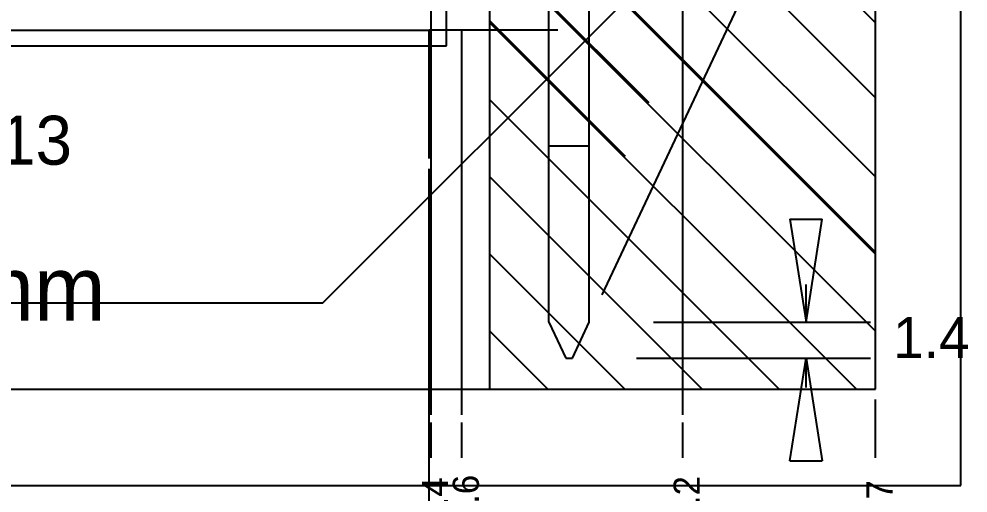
# Model space of a CAD drawing. Extents: x 28 to 300, y 18 to 330.
# Drawn here: x 232.68 to 269.58, y 79.15 to 97.59 of the extents above; entities that cross this region are included whole.
import ezdxf

# ---------------------------------------------------------------- set-up
doc = ezdxf.new("R2010")
doc.units = 0
for name, color, linetype in [('DRILLDRAWING', 1, 'CONTINUOUS'), ('INTERNALPLANE1', 76, 'CONTINUOUS'), ('INTERNALPLANE6', 136, 'CONTINUOUS'), ('MECHANICAL1', 6, 'CONTINUOUS'), ('MECHANICAL10', 56, 'CONTINUOUS'), ('MECHANICAL5', 56, 'CONTINUOUS'), ('MECHANICAL8', 56, 'CONTINUOUS'), ('MECHANICAL9', 56, 'CONTINUOUS')]:
    doc.layers.add(name, color=color, linetype=linetype)

msp = doc.modelspace()

# ---------------------------------------------------------------- linework, layer by layer
at = {"layer": 'DRILLDRAWING'}
msp.add_line((248.625, 76.581), (248.625, 91.756), dxfattribs=at)
at = {"layer": 'INTERNALPLANE1'}
for p, q in [((248.7, 97.15), (248.7, 195.549)), ((156.5, 97.15), (248.7, 97.15))]:
    msp.add_line(p, q, dxfattribs=at)
at = {"layer": 'INTERNALPLANE6'}
for p, q in [((248.7, 97.15), (248.7, 195.549)), ((156.5, 97.15), (248.7, 97.15))]:
    msp.add_line(p, q, dxfattribs=at)
at = {"layer": 'MECHANICAL1'}
for p, q in [((248.7, 97.15), (248.7, 195.549)), ((156.5, 97.15), (248.676, 97.15))]:
    msp.add_line(p, q, dxfattribs=at)
at = {"layer": 'MECHANICAL10'}
for p, q in [((269.3, 79.444), (269.3, 330.444)), ((154.9, 79.444), (269.3, 79.444))]:
    msp.add_line(p, q, dxfattribs=at)
at = {"layer": 'MECHANICAL5'}
for p, q in [((248.625, 97.162), (253.625, 97.162)), ((248.625, 92.162), (248.625, 97.162))]:
    msp.add_line(p, q, dxfattribs=at)
at = {"layer": 'MECHANICAL8'}
for p, q in [((253.277, 85.8), (253.277, 195.55)), ((254.852, 85.8), (254.852, 195.55)), ((255.352, 86.862), (264.516, 106.337)), ((253.277, 92.652), (254.852, 92.652)), ((262.654, 89.8), (263.279, 85.8)), ((262.654, 89.8), (263.904, 89.8)), ((262.654, 89.8), (263.279, 85.8)), ((262.654, 89.8), (263.904, 89.8)), ((263.279, 85.8), (263.904, 89.8)), ((263.279, 85.8), (263.904, 89.8)), ((263.279, 85.8), (263.279, 87.254)), ((263.279, 85.8), (263.279, 87.254)), ((253.277, 85.8), (253.936, 84.4)), ((254.193, 84.4), (254.852, 85.8)), ((257.352, 85.8), (265.779, 85.8)), ((257.352, 85.8), (265.779, 85.8)), ((253.936, 84.4), (254.193, 84.4)), ((256.692, 84.397), (265.779, 84.397)), ((256.692, 84.397), (265.779, 84.397)), ((262.654, 80.397), (263.279, 84.397)), ((262.654, 80.397), (263.279, 84.397)), ((263.279, 84.397), (263.904, 80.397)), ((263.279, 83.253), (263.279, 84.397)), ((263.279, 84.397), (263.904, 80.397)), ((263.279, 83.253), (263.279, 84.397)), ((262.654, 80.397), (263.904, 80.397)), ((262.654, 80.397), (263.904, 80.397))]:
    msp.add_line(p, q, dxfattribs=at)
at = {"layer": 'MECHANICAL9'}
for p, q in [((265.984, 83.194), (265.984, 327.118)), ((250.984, 83.194), (250.984, 244.444)), ((249.3, 96.546), (249.3, 126.146)), ((250.984, 112.444), (265.984, 97.444)), ((250.984, 109.519), (265.984, 94.519)), ((250.984, 106.444), (265.984, 91.444)), ((250.984, 106.444), (265.984, 91.444)), ((258.484, 82.194), (258.484, 106.562)), ((250.984, 103.519), (265.984, 88.519)), ((250.984, 103.444), (265.984, 88.444)), ((244.487, 86.547), (258.484, 100.544)), ((250.984, 100.519), (257.163, 94.34)), ((250.984, 100.444), (265.984, 85.444)), ((250.984, 97.519), (256.25, 92.253)), ((250.984, 97.444), (265.234, 83.194)), ((248.7, 82.194), (248.7, 97.152)), ((249.9, 82.194), (249.9, 97.152)), ((204.1, 96.546), (249.3, 96.546)), ((250.984, 94.444), (262.249, 83.179)), ((250.984, 91.444), (259.249, 83.179)), ((250.984, 88.444), (256.249, 83.179)), ((223.484, 86.549), (244.487, 86.547)), ((250.984, 85.444), (253.249, 83.179)), ((60.3, 83.194), (265.984, 83.194)), ((265.984, 80.518), (265.984, 82.787)), ((248.7, 80.518), (248.7, 81.89)), ((249.9, 80.518), (249.9, 81.89)), ((258.484, 80.518), (258.484, 81.89))]:
    msp.add_line(p, q, dxfattribs=at)

# ---------------------------------------------------------------- texts
at = {"layer": 'DRILLDRAWING'}
for p in [(187.092, 91.921), (187.092, 91.92)]:
    msp.add_text('- Tolerance unless otherwise noted +-0.13', height=1.905, rotation=360, dxfattribs=at).set_placement(p)
at = {"layer": 'MECHANICAL8'}
msp.add_text('1.4', height=1.6002, dxfattribs=at).set_placement((266.664, 84.394))
at = {"layer": 'MECHANICAL9'}
for s, height, rotation, p in [('OPTICAL TARGET 2x2mm', 2.5, 360, (195.369, 85.854)), ('188.4', 1.016, 90, (249.36, 76.36)), ('189.6', 1.016, 90, (250.56, 76.457)), ('198.2', 1.016, 90, (259.144, 76.409)), ('205.7', 1.016, 90, (266.644, 76.249))]:
    msp.add_text(s, height=height, rotation=rotation, dxfattribs=at).set_placement(p)

doc.saveas('drawing.dxf')
